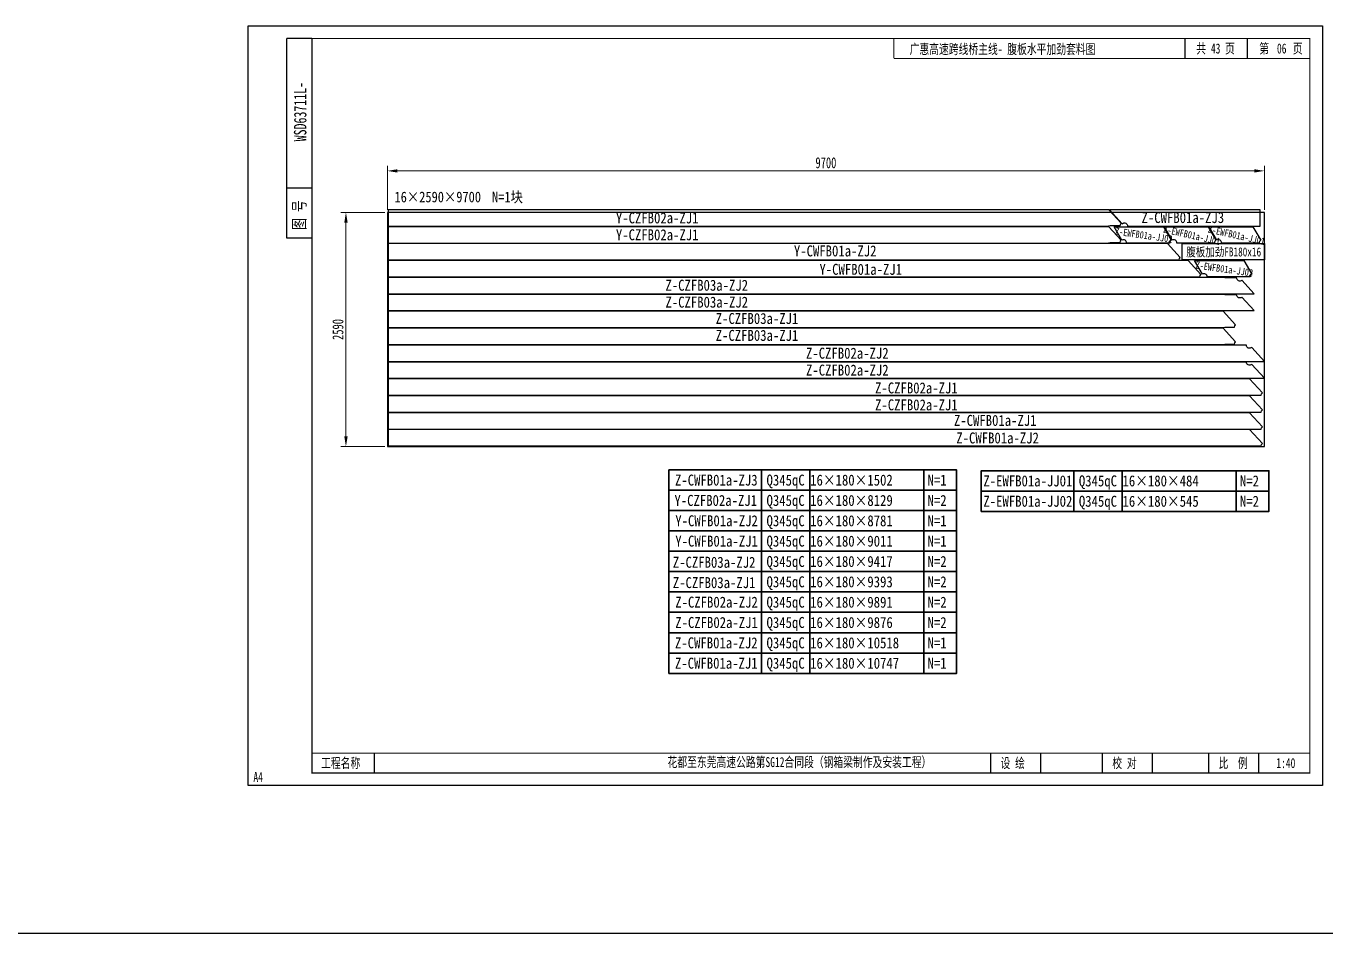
# Model space of a CAD drawing. Extents: x 1629247 to 2251351, y -601856 to -65897.
# Drawn here: x 1866896 to 1881261, y -441026 to -430995 of the extents above; entities that cross this region are included whole.
import ezdxf
from ezdxf.enums import TextEntityAlignment as Align

# ---------------------------------------------------------------- set-up
doc = ezdxf.new("R2010")
doc.units = 0
doc.header["$LTSCALE"] = 2
doc.header["$MEASUREMENT"] = 0
doc.header["$PDMODE"] = 35
doc.header["$PDSIZE"] = 50
doc.layers.get('0').update_dxf_attribs({"linetype": 'CONTINUOUS'})
doc.layers.get('Defpoints').update_dxf_attribs({"linetype": 'CONTINUOUS'})
doc.layers.add('1', color=1, linetype='CONTINUOUS')
doc.layers.add('A3', color=7, linetype='CONTINUOUS')
doc.layers.add('1图框轮廓', color=7, linetype='CONTINUOUS', lineweight=35)
doc.styles.add('仿宋', font='仿宋_GB2312_1.ttf', dxfattribs={"width": 0.7})
doc.dimstyles.new('标准标注样式-45', dxfattribs={"dimscale": 45, "dimtxt": 2.7, "dimasz": 2.5, "dimexe": 1.25, "dimexo": 0.625, "dimtad": 1, "dimdec": 0, "dimdsep": 46, "dimtxsty": '仿宋', "dimcen": 2.5, "dimclrd": 3, "dimclre": 3, "dimclrt": 4, "dimazin": 0, "dimtfac": 1, "dimtdec": 0, "dimtmove": 0, "dimatfit": 3, "dimfxl": 1.25, "dimlwd": 13, "dimlwe": 13, "dimarcsym": 0})

# ---------------------------------------------------------------- blocks, each defined once
blk = doc.blocks.new('tukuangA4-')
at = {"layer": 'A3'}
for p, q in [((537, 7565), (537, 10327)), ((882, 10327), (537, 10327)), ((12951, 10051), (12951, 10327)), ((13814, 10051), (13814, 10327)), ((882, 8256), (537, 8256)), ((882, 7565), (537, 7565)), ((1745, 173), (1745, 449)), ((10266, 173), (10266, 449)), ((10957, 173), (10957, 449)), ((11811, 173), (11811, 449)), ((12502, 173), (12502, 449)), ((13280, 173), (13280, 449)), ((13971, 173), (13971, 449))]:
    blk.add_line(p, q, dxfattribs=at)
blk.add_lwpolyline([(14850, 10500), (14850, 0), (0, 0), (0, 10500)], close=True, dxfattribs=at)
for points, const_width in [([(882, 10327), (14677, 10327), (14677, 173), (882, 173), (882, 10327)], 17.3), ([(8927, 10051), (8927, 10327)], 13.8), ([(8927, 10051), (14677, 10051)], 13.8), ([(882, 449), (14677, 449)], 13.8)]:
    blk.add_lwpolyline(points, dxfattribs=dict(at, const_width=const_width))
at = {"layer": 'A3', "color": 7, "linetype": 'Continuous', "style": '仿宋', "width": 0.7}
for s, p in [('共    页', (13106, 10120)), ('第     页', (13977, 10120)), ('工程名称', (1009, 242)), ('花都至东莞高速公路第SG12合同段（钢箱梁制作及安装工程）', (5798, 255)), ('设 绘', (10401, 242)), ('校 对', (11946, 242)), ('比  例', (13415, 242))]:
    blk.add_text(s, height=138.1, dxfattribs=at).set_placement(p)
blk.add_text('WSD63711L-', height=172.6, rotation=90, dxfattribs=at).set_placement((806, 9316), align=Align.CENTER)
blk.add_text('图 号', height=172.6, rotation=90, dxfattribs=at).set_placement((793, 7681))
blk.add_text('A4', height=138.1, dxfattribs=at).set_placement((139, 50), align=Align.CENTER)
blk = doc.blocks.new('*D242')
at = {"color": 3, "lineweight": 13, "ltscale": 3}
for p, q in [((1870892, -433028), (1870892, -432541)), ((1880592, -433028), (1880592, -432541))]:
    blk.add_line(p, q, dxfattribs=at)
at = {"color": 3, "linetype": 'ByBlock', "lineweight": 13, "ltscale": 3}
blk.add_line((1880479, -432597), (1871004, -432597), dxfattribs=at)
at = {"color": 3, "ltscale": 3}
for points in [[(1871004, -432579), (1871004, -432616), (1870892, -432597)], [(1880479, -432579), (1880479, -432616), (1880592, -432597)]]:
    blk.add_solid(points, dxfattribs=at)
at = {"layer": 'Defpoints', "color": 0, "ltscale": 3}
for p in [(1870892, -432597), (1870892, -433056), (1880592, -433056)]:
    blk.add_point(p, dxfattribs=at)
at = {"color": 4, "ltscale": 3, "insert": (1875742, -432508), "char_height": 121.5, "attachment_point": 5, "style": '仿宋'}
blk.add_mtext('9700', dxfattribs=at)
blk = doc.blocks.new('*D243')
at = {"color": 3, "lineweight": 13, "ltscale": 3}
for p, q in [((1870864, -433056), (1870378, -433056)), ((1870864, -435646), (1870378, -435646))]:
    blk.add_line(p, q, dxfattribs=at)
at = {"color": 3, "linetype": 'ByBlock', "lineweight": 13, "ltscale": 3}
blk.add_line((1870434, -433169), (1870434, -435534), dxfattribs=at)
at = {"color": 3, "ltscale": 3}
for points in [[(1870416, -433169), (1870453, -433169), (1870434, -433056)], [(1870416, -435534), (1870453, -435534), (1870434, -435646)]]:
    blk.add_solid(points, dxfattribs=at)
at = {"layer": 'Defpoints', "color": 0, "ltscale": 3}
for p in [(1870892, -433056), (1870434, -435646), (1870892, -435646)]:
    blk.add_point(p, dxfattribs=at)
at = {"color": 4, "ltscale": 3, "insert": (1870346, -434351), "char_height": 121.5, "attachment_point": 5, "rotation": 90, "style": '仿宋'}
blk.add_mtext('2590', dxfattribs=at)

msp = doc.modelspace()

# ---------------------------------------------------------------- linework, layer by layer
at = {"color": 8, "ltscale": 3}
msp.add_line((1852530.5, -441026), (2049720.8, -441026), dxfattribs=at)
msp.add_lwpolyline([(1870892, -435646), (1880592, -435646), (1880592, -433056), (1870892, -433056)], close=True, dxfattribs=at)
at = {"color": 1, "ltscale": 3}
for points in [[(1880544.6, -433028), (1878878, -433028), (1879019.3, -433182.2, -0.6524796), (1879077.9, -433208), (1880544.6, -433208)], [(1879518.1, -433402), (1870902, -433402), (1870902, -433582), (1879648, -433582, -0.2103024), (1879659.3, -433556.2)], [(1879747.6, -433589), (1870902, -433589), (1870902, -433769), (1879877.5, -433769, -0.2103024), (1879888.9, -433743.2)], [(1880450.7, -434549.8, -0.6524796), (1880392.1, -434524), (1870902, -434524), (1870902, -434704), (1880592, -434704)], [(1880450.7, -434736.8, -0.6524796), (1880392.1, -434711), (1870902, -434711), (1870902, -434891), (1880592, -434891)], [(1880427.1, -434898), (1870902, -434898), (1870902, -435078), (1880557, -435078, -0.2103024), (1880568.3, -435052.2)], [(1880427.1, -435085), (1870902, -435085), (1870902, -435265), (1880557, -435265, -0.2103024), (1880568.3, -435239.2)], [(1880427.1, -435272), (1870902, -435272), (1870902, -435452), (1880557, -435452, -0.2103024), (1880568.3, -435426.2)], [(1880427.1, -435459), (1870902, -435459), (1870902, -435639), (1880557, -435639, -0.2103024), (1880568.3, -435613.2)]]:
    msp.add_lwpolyline(points, format="xyb", close=True, dxfattribs=at)
at = {"color": 4, "ltscale": 3}
for points in [[(1879561.2, -433364.7, 0.2679473), (1879543.7, -433395), (1879068.4, -433395, 0.5773527), (1879015.9, -433364.7), (1878929.5, -433215), (1879474.8, -433215)], [(1880055.5, -433364.7, 0.2679473), (1880038, -433395), (1879623.7, -433395, 0.5773527), (1879571.2, -433364.7), (1879484.8, -433215), (1879969, -433215)], [(1880549.7, -433364.7, 0.2679473), (1880532.2, -433395), (1880118, -433395, 0.5773527), (1880065.5, -433364.7), (1879979, -433215), (1880463.3, -433215)], [(1880451.6, -433738.7, 0.2679473), (1880434.1, -433769), (1879958.7, -433769, 0.5773527), (1879906.2, -433738.7), (1879819.8, -433589), (1880365.1, -433589)]]:
    msp.add_lwpolyline(points, format="xyb", close=True, dxfattribs=at)
at = {"color": 2, "ltscale": 3}
msp.add_lwpolyline([(1880592, -433582), (1879683, -433582), (1879683, -433402), (1880592, -433402)], close=True, dxfattribs=at)
at = {"layer": '1', "color": 1}
for points in [[(1878996.3, -433203, -0.2103024), (1879007.7, -433177.2), (1878871, -433028), (1870902, -433028), (1870902, -433208), (1878845, -433208), (1878885, -433203)], [(1878996.3, -433390, -0.2103024), (1879007.7, -433364.2), (1878871, -433215), (1870902, -433215), (1870902, -433395), (1878845, -433395), (1878885, -433390)], [(1880113.7, -433776), (1870902, -433776), (1870902, -433956), (1880479.3, -433956), (1880342.6, -433806.8, -0.6524796), (1880284, -433781), (1880153.7, -433781)], [(1880113.7, -433963), (1870902, -433963), (1870902, -434143), (1880479.3, -434143), (1880342.6, -433993.8, -0.6524796), (1880284, -433968), (1880153.7, -433968)], [(1880260.1, -434325, -0.2103024), (1880271.5, -434299.2), (1880134.8, -434150), (1870902, -434150), (1870902, -434330), (1880113.7, -434330), (1880153.7, -434325)], [(1880260.1, -434512, -0.2103024), (1880271.5, -434486.2), (1880134.8, -434337), (1870902, -434337), (1870902, -434517), (1880113.7, -434517), (1880153.7, -434512)]]:
    msp.add_lwpolyline(points, format="xyb", close=True, dxfattribs=at)
at = {"layer": '1图框轮廓', "color": 30, "ltscale": 3}
for p, q in [((1875028.9, -436129.3), (1875028.9, -435904.3)), ((1875563.4, -436129.3), (1875563.4, -435904.3)), ((1876826.4, -436129.3), (1876826.4, -435904.3)), ((1878482.9, -436138.2), (1878482.9, -435913.2)), ((1879017.4, -436138.2), (1879017.4, -435913.2)), ((1880280.4, -436138.2), (1880280.4, -435913.2)), ((1875028.9, -436354.3), (1875028.9, -436129.3)), ((1875563.4, -436354.3), (1875563.4, -436129.3)), ((1876826.4, -436354.3), (1876826.4, -436129.3)), ((1878482.9, -436363.2), (1878482.9, -436138.2)), ((1879017.4, -436363.2), (1879017.4, -436138.2)), ((1880280.4, -436363.2), (1880280.4, -436138.2)), ((1875028.9, -436579.3), (1875028.9, -436354.3)), ((1875563.4, -436579.3), (1875563.4, -436354.3)), ((1876826.4, -436579.3), (1876826.4, -436354.3)), ((1875028.9, -436804.3), (1875028.9, -436579.3)), ((1875563.4, -436804.3), (1875563.4, -436579.3)), ((1876826.4, -436804.3), (1876826.4, -436579.3)), ((1875028.9, -437029.3), (1875028.9, -436804.3)), ((1875563.4, -437029.3), (1875563.4, -436804.3)), ((1876826.4, -437029.3), (1876826.4, -436804.3)), ((1875028.9, -437254.3), (1875028.9, -437029.3)), ((1875563.4, -437254.3), (1875563.4, -437029.3)), ((1876826.4, -437254.3), (1876826.4, -437029.3)), ((1875028.9, -437479.3), (1875028.9, -437254.3)), ((1875563.4, -437479.3), (1875563.4, -437254.3)), ((1876826.4, -437479.3), (1876826.4, -437254.3)), ((1875028.9, -437704.3), (1875028.9, -437479.3)), ((1875563.4, -437704.3), (1875563.4, -437479.3)), ((1876826.4, -437704.3), (1876826.4, -437479.3)), ((1875028.9, -437929.3), (1875028.9, -437704.3)), ((1875563.4, -437929.3), (1875563.4, -437704.3)), ((1876826.4, -437929.3), (1876826.4, -437704.3)), ((1875028.9, -438154.3), (1875028.9, -437929.3)), ((1875563.4, -438154.3), (1875563.4, -437929.3)), ((1876826.4, -438154.3), (1876826.4, -437929.3))]:
    msp.add_line(p, q, dxfattribs=at)
for points in [[(1874005.5, -436129.3), (1877186.4, -436129.3), (1877186.4, -435904.3), (1874005.5, -435904.3)], [(1877459.6, -436138.2), (1880640.4, -436138.2), (1880640.4, -435913.2), (1877459.6, -435913.2)], [(1874005.5, -436354.3), (1877186.4, -436354.3), (1877186.4, -436129.3), (1874005.5, -436129.3)], [(1877459.6, -436363.2), (1880640.4, -436363.2), (1880640.4, -436138.2), (1877459.6, -436138.2)], [(1874005.5, -436579.3), (1877186.4, -436579.3), (1877186.4, -436354.3), (1874005.5, -436354.3)], [(1874005.5, -436804.3), (1877186.4, -436804.3), (1877186.4, -436579.3), (1874005.5, -436579.3)], [(1874005.5, -437029.3), (1877186.4, -437029.3), (1877186.4, -436804.3), (1874005.5, -436804.3)], [(1874005.5, -437254.3), (1877186.4, -437254.3), (1877186.4, -437029.3), (1874005.5, -437029.3)], [(1874005.5, -437479.3), (1877186.4, -437479.3), (1877186.4, -437254.3), (1874005.5, -437254.3)], [(1874005.5, -437704.3), (1877186.4, -437704.3), (1877186.4, -437479.3), (1874005.5, -437479.3)], [(1874005.5, -437929.3), (1877186.4, -437929.3), (1877186.4, -437704.3), (1874005.5, -437704.3)], [(1874005.5, -438154.3), (1877186.4, -438154.3), (1877186.4, -437929.3), (1874005.5, -437929.3)]]:
    msp.add_lwpolyline(points, close=True, dxfattribs=at)

# ---------------------------------------------------------------- block references
at = {"color": 8, "xscale": 0.7999999999883585, "yscale": 0.8000000000029104, "zscale": 0.8}
msp.add_blockref('tukuangA4-', (1869352.2, -439394.6), dxfattribs=at)

# ---------------------------------------------------------------- texts
at = {"color": 7, "style": '仿宋', "width": 0.85}
for s, height, p in [('16×2590×9700', 118.125, (1870971.4, -432944.4)), ('N=1块', 118.12, (1872049.6, -432944.4))]:
    msp.add_text(s, height=height, dxfattribs=at).set_placement(p)
at = {"color": 7, "style": '仿宋'}
for s, height, width, p in [('Y-CZFB02a-ZJ1', 121.5, 0.85, (1873876.3, -433117)), ('Z-CWFB01a-ZJ3', 121.5, 0.85, (1879689.2, -433113.1)), ('Y-CZFB02a-ZJ1', 121.5, 0.85, (1873876.3, -433304)), ('Y-CWFB01a-ZJ2', 121.5, 0.85, (1875844.5, -433482.2)), ('腹板加劲FB180x16', 100, 0.75, (1880141.2, -433493.1)), ('Y-CWFB01a-ZJ1', 121.5, 0.85, (1876127.1, -433686)), ('Z-CZFB03a-ZJ2', 121.5, 0.85, (1874424.3, -433861.7)), ('Z-CZFB03a-ZJ2', 121.5, 0.85, (1874424.3, -434048.7)), ('Z-CZFB03a-ZJ1', 121.5, 0.85, (1874980.2, -434229.6)), ('Z-CZFB03a-ZJ1', 121.5, 0.85, (1874980.2, -434416.6)), ('Z-CZFB02a-ZJ2', 121.5, 0.85, (1875978.7, -434613.4)), ('Z-CZFB02a-ZJ2', 121.5, 0.85, (1875978.7, -434800.4)), ('Z-CZFB02a-ZJ1', 121.5, 0.85, (1876742.5, -434997.7)), ('Z-CZFB02a-ZJ1', 121.5, 0.85, (1876742.5, -435184.7)), ('Z-CWFB01a-ZJ1', 121.5, 0.85, (1877614.3, -435356.7)), ('Z-CWFB01a-ZJ2', 121.5, 0.85, (1877640.7, -435550.9)), ('Z-CWFB01a-ZJ3', 121.5, 0.85, (1874529.7, -436016.8)), ('Q345qC', 121.5, 0.85, (1875296.2, -436016.8)), ('N=1 ', 121.5, 0.85, (1877006.4, -436016.8)), ('Z-EWFB01a-JJ01', 121.5, 0.85, (1877975.5, -436025.7)), ('Q345qC', 121.5, 0.85, (1878750.2, -436025.7)), ('N=2 ', 121.5, 0.85, (1880460.4, -436025.7)), ('Y-CZFB02a-ZJ1', 121.5, 0.85, (1874523.7, -436241.8)), ('Q345qC', 121.5, 0.85, (1875296.2, -436241.8)), ('N=2 ', 121.5, 0.85, (1877006.4, -436241.8)), ('Z-EWFB01a-JJ02', 121.5, 0.85, (1877975.5, -436250.7)), ('Q345qC', 121.5, 0.85, (1878750.2, -436250.7)), ('N=2 ', 121.5, 0.85, (1880460.4, -436250.7)), ('Y-CWFB01a-ZJ2', 121.5, 0.85, (1874532.9, -436466.8)), ('Q345qC', 121.5, 0.85, (1875296.2, -436466.8)), ('N=1 ', 121.5, 0.85, (1877006.4, -436466.8)), ('Y-CWFB01a-ZJ1', 121.5, 0.85, (1874532.9, -436691.8)), ('Q345qC', 121.5, 0.85, (1875296.2, -436691.8)), ('N=1 ', 121.5, 0.85, (1877006.4, -436691.8)), ('Z-CZFB03a-ZJ2', 121.5, 0.85, (1874505.9, -436925.7)), ('Q345qC', 121.5, 0.85, (1875296.2, -436916.8)), ('N=2 ', 121.5, 0.85, (1877006.4, -436916.8)), ('Z-CZFB03a-ZJ1', 121.5, 0.85, (1874505.9, -437150.7)), ('Q345qC', 121.5, 0.85, (1875296.2, -437141.8)), ('N=2 ', 121.5, 0.85, (1877006.4, -437141.8)), ('Z-CZFB02a-ZJ2', 121.5, 0.85, (1874532.5, -437366.8)), ('Q345qC', 121.5, 0.85, (1875296.2, -437366.8)), ('N=2 ', 121.5, 0.85, (1877006.4, -437366.8)), ('Z-CZFB02a-ZJ1', 121.5, 0.85, (1874532.5, -437591.8)), ('Q345qC', 121.5, 0.85, (1875296.2, -437591.8)), ('N=2 ', 121.5, 0.85, (1877006.4, -437591.8)), ('Z-CWFB01a-ZJ2', 121.5, 0.85, (1874529.7, -437816.8)), ('Q345qC', 121.5, 0.85, (1875296.2, -437816.8)), ('N=1 ', 121.5, 0.85, (1877006.4, -437816.8)), ('Z-CWFB01a-ZJ1', 121.5, 0.85, (1874529.7, -438041.8)), ('Q345qC', 121.5, 0.85, (1875296.2, -438041.8)), ('N=1 ', 121.5, 0.85, (1877006.4, -438041.8))]:
    msp.add_text(s, height=height, dxfattribs=dict(at, width=width)).set_placement(p, align=Align.MIDDLE_CENTER)
at = {"color": 6, "style": '仿宋', "width": 0.7}
for s, rotation, p in [('Z-EWFB01a-JJ02', 351.91232, (1879257.4, -433307.7)), ('Z-EWFB01a-JJ01', 347.38906, (1879788.9, -433308.9)), ('Z-EWFB01a-JJ01', 347.38906, (1880283.1, -433308.9)), ('Z-EWFB01a-JJ02', 351.91232, (1880147.8, -433681.7))]:
    msp.add_text(s, height=80, rotation=rotation, dxfattribs=at).set_placement(p, align=Align.MIDDLE_CENTER)
at = {"color": 7, "style": '仿宋', "width": 0.85}
for s, p in [('16×180×1502', (1875567.9, -436016.8)), ('16×180×484', (1879021.9, -436025.7)), ('16×180×8129', (1875567.9, -436241.8)), ('16×180×545', (1879021.9, -436250.7)), ('16×180×8781', (1875567.9, -436466.8)), ('16×180×9011', (1875567.9, -436691.8)), ('16×180×9417', (1875567.9, -436916.8)), ('16×180×9393', (1875567.9, -437141.8)), ('16×180×9891', (1875567.9, -437366.8)), ('16×180×9876', (1875567.9, -437591.8)), ('16×180×10518', (1875567.9, -437816.8)), ('16×180×10747', (1875567.9, -438041.8))]:
    msp.add_text(s, height=121.5, dxfattribs=at).set_placement(p, align=Align.MIDDLE_LEFT)
at = {"layer": 'A3', "color": 6, "linetype": 'Continuous', "style": '仿宋', "width": 0.7}
msp.add_text('广惠高速跨线桥主线- 腹板水平加劲套料图', height=110.476, dxfattribs=at).set_placement((1876668, -431305.1))
at = {"layer": 'A3', "color": 1, "linetype": 'Continuous', "style": '仿宋', "width": 0.7}
for s, p in [('43', (1879999.2, -431298.9)), ('06', (1880729.9, -431298.9))]:
    msp.add_text(s, height=110.48, dxfattribs=at).set_placement(p)
at = {"layer": 'A3', "color": 7, "linetype": 'Continuous', "style": '仿宋', "width": 0.7}
msp.add_text('1:40', height=110.48, dxfattribs=at).set_placement((1880722.8, -439201.4))

# ---------------------------------------------------------------- dimensions: what is measured, and where the dimension line sits
at = {"color": 8, "ltscale": 3}
dim = msp.add_linear_dim(base=(1870892, -432597.3), p1=(1880592, -433056), p2=(1870892, -433056), dimstyle='标准标注样式-45', dxfattribs=at)
dim.commit()
dim.dimension.update_dxf_attribs({"geometry": '*D242', "text_midpoint": (1875742, -432508.5)})
dim = msp.add_linear_dim(base=(1870434.4, -435646), p1=(1870892, -433056), p2=(1870892, -435646), angle=90, dimstyle='标准标注样式-45', dxfattribs=at)
dim.commit()
dim.dimension.update_dxf_attribs({"geometry": '*D243', "text_midpoint": (1870345.5, -434351)})

doc.saveas('drawing.dxf')
